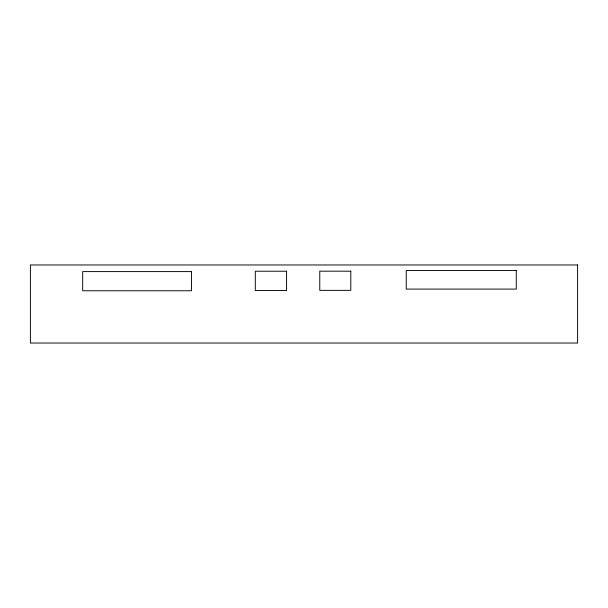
<?xml version="1.0" encoding="UTF-8"?>
<svg xmlns="http://www.w3.org/2000/svg" width="608" height="608" viewBox="0 0 608 608"><rect width="100%" height="100%" fill="white"/><g stroke="black" fill="none" stroke-linecap="round" stroke-linejoin="round"><path stroke-width="0.91" d="M577.6 264.966L30.4 264.966L30.4 343.034L577.6 343.034L577.6 264.966M516.268 270.514L406.228 270.514L406.228 289.096L516.268 289.096L516.268 270.514M286.581 271.229L255.307 271.229L255.307 290.548L286.581 290.548L286.581 271.229M350.801 271.183L319.77 271.183L319.77 290.358L350.801 290.358L350.801 271.183M191.452 271.594L82.68 271.594L82.68 290.768L191.452 290.768L191.452 271.594"/></g></svg>
